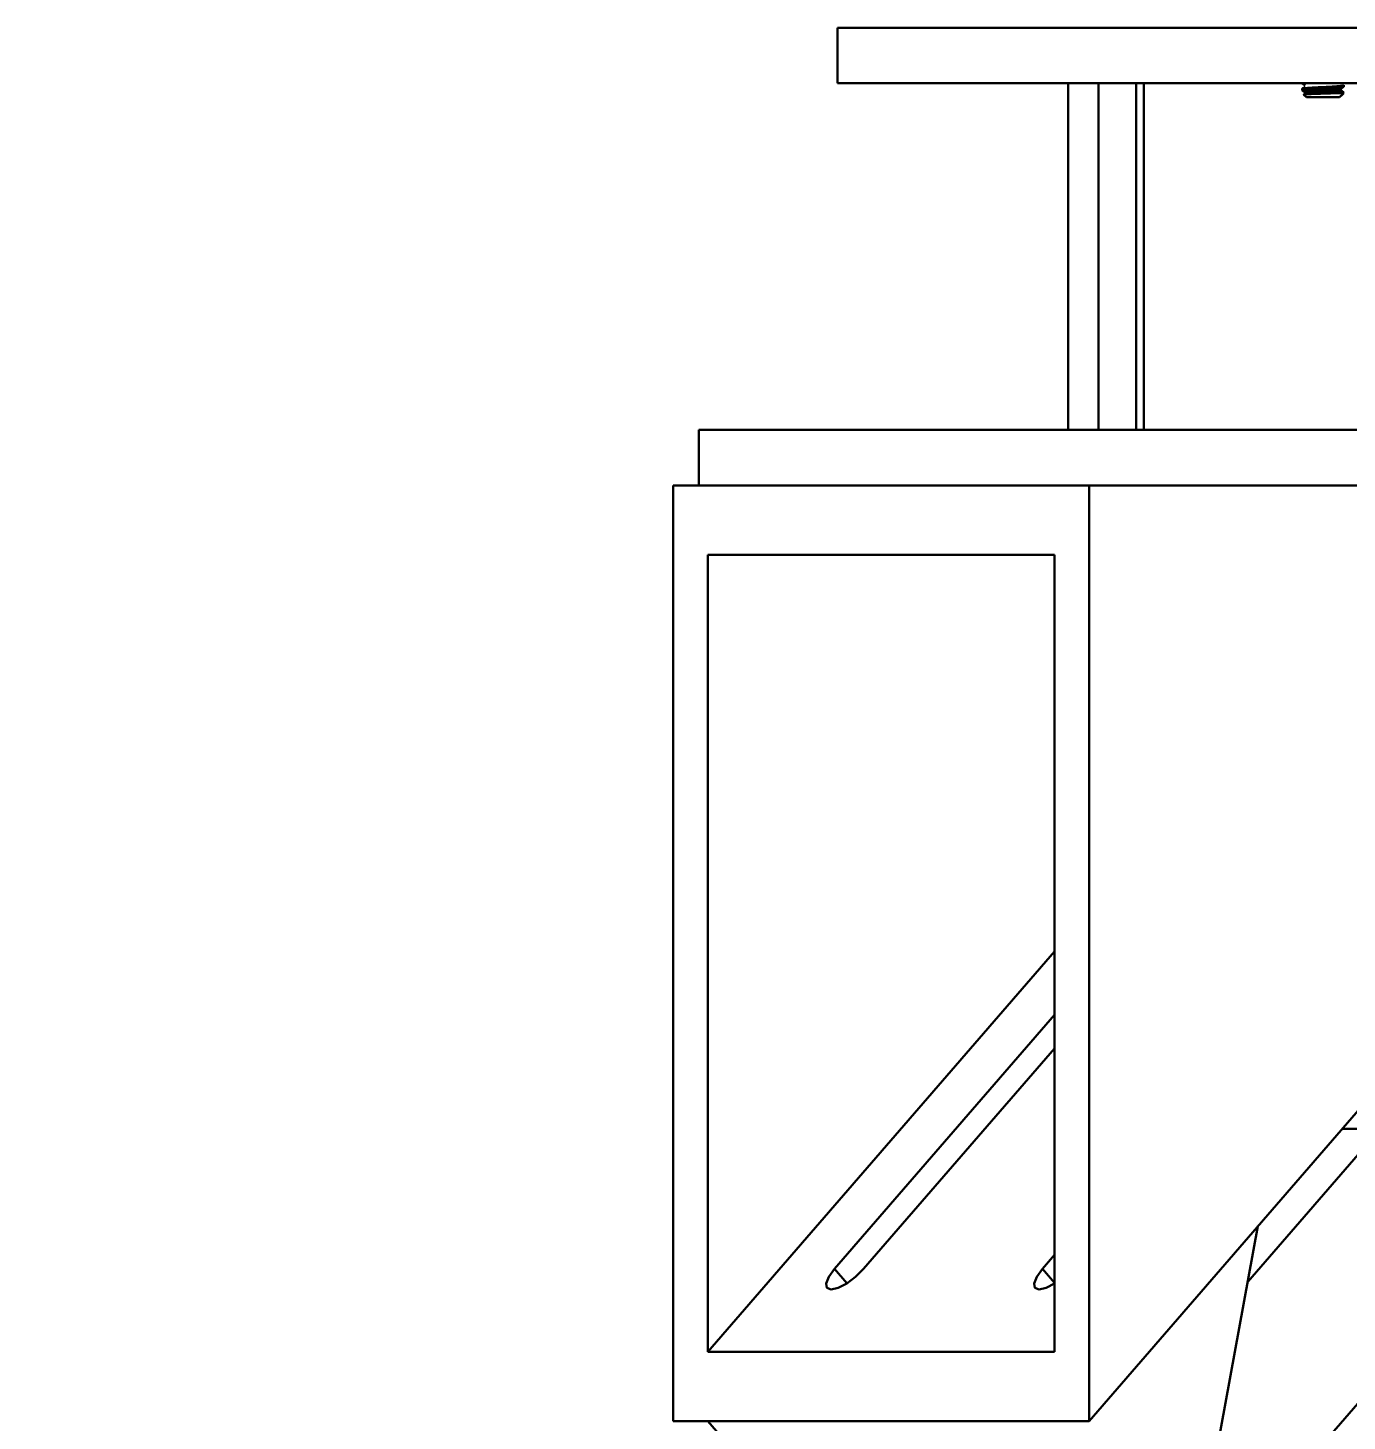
# Model space of a CAD drawing. Header units: millimetres. Extents: x 786 to 1380, y -734 to -314.
# Drawn here: x 910.5 to 958.1, y -444.5 to -394.2 of the extents above; entities that cross this region are included whole.
import ezdxf

# ---------------------------------------------------------------- set-up
doc = ezdxf.new("R2010")
doc.units = ezdxf.units.MM
doc.header["$PDSIZE"] = -1
doc.layers.add('粗实线层', color=7, linetype='Continuous', lineweight=15)
doc.dimstyles.new('ISO-25', dxfattribs={"dimtxt": 2.5, "dimasz": 2.5, "dimexe": 1.25, "dimexo": 0.625, "dimtad": 1, "dimtxsty": 'Standard', "dimcen": 2.5, "dimadec": 0, "dimazin": 0, "dimtfac": 1, "dimtmove": 0, "dimatfit": 3, "dimfxl": 1, "dimarcsym": 0})

# ---------------------------------------------------------------- blocks, each defined once
blk = doc.blocks.new('*D119')
at = {"layer": 'Defpoints', "color": 0, "transparency": 16777216}
for p in [(979.669, -367.216), (886.729, -550.315), (979.686, -550.307)]:
    blk.add_point(p, dxfattribs=at)
at = {"layer": '粗实线层', "color": 0, "lineweight": -2, "transparency": 16777216}
for p, q in [((979.669, -367.216), (884.712, -367.225)), ((886.713, -371.304), (886.72, -455.204)), ((886.728, -546.235), (886.721, -462.335)), ((979.686, -550.307), (884.729, -550.315))]:
    blk.add_line(p, q, dxfattribs=at)
at = {"layer": '粗实线层', "color": 0, "transparency": 16777216}
for points in [[(887.393, -371.304), (886.033, -371.304), (886.712, -367.224)], [(887.408, -546.235), (886.048, -546.235), (886.729, -550.315)]]:
    blk.add_solid(points, dxfattribs=at)
at = {"layer": '粗实线层', "color": 0, "lineweight": 15, "transparency": 16777216, "insert": (886.721, -458.77), "char_height": 3.5, "attachment_point": 5}
blk.add_mtext('366,18', dxfattribs=at)

msp = doc.modelspace()

# ---------------------------------------------------------------- linework, layer by layer
at = {"layer": '粗实线层', "color": 7, "linetype": 'Continuous', "lineweight": 30}
for p, q in [((939.6693, -394.2159), (939.6693, -396.2159)), ((939.6693, -394.2159), (946.4762, -394.2159)), ((946.4762, -394.2159), (1019.6693, -394.2159)), ((939.6693, -396.2159), (946.4762, -396.2159)), ((946.4762, -396.2159), (1019.6693, -396.2159)), ((947.9937, -408.7159), (947.9937, -396.2159)), ((949.0832, -408.7159), (949.0832, -396.2159)), ((950.4479, -408.7159), (950.4479, -396.2159)), ((950.723, -408.7159), (950.723, -396.2159)), ((956.4318, -396.2159), (956.4318, -396.2183)), ((957.9318, -396.3433), (957.9318, -396.288)), ((956.4318, -396.413), (956.4318, -396.4683)), ((956.5378, -396.5868), (956.4914, -396.6195)), ((956.4916, -396.6258), (956.5818, -396.7159)), ((957.666, -396.7159), (956.5818, -396.7159)), ((957.7818, -396.7159), (957.666, -396.7159)), ((957.7538, -396.5659), (957.9318, -396.5659)), ((957.7818, -396.7159), (957.8282, -396.6695)), ((957.8258, -396.6693), (957.8333, -396.6577)), ((957.8279, -396.6693), (957.8258, -396.6693)), ((957.8366, -396.6611), (957.9318, -396.5659)), ((934.6693, -408.7159), (934.6693, -410.7159)), ((934.6693, -408.7159), (1024.6693, -408.7159)), ((933.7444, -444.4542), (933.7444, -410.7159)), ((933.7444, -410.7159), (937.4902, -410.7159)), ((937.4902, -410.7159), (944.9987, -410.7159)), ((944.9987, -410.7159), (948.7444, -410.7159)), ((948.7444, -444.4542), (948.7444, -410.7159)), ((948.7444, -410.7159), (950.4269, -410.7159)), ((950.4269, -410.7159), (1008.9116, -410.7159)), ((934.9944, -441.9542), (934.9944, -413.2159)), ((934.9944, -413.2159), (947.4944, -413.2159)), ((947.4944, -441.9542), (947.4944, -413.2159)), ((964.9723, -425.7159), (948.7444, -444.4542)), ((934.9944, -441.9542), (947.4944, -427.5205)), ((947.4944, -429.801), (939.5612, -438.9616)), ((947.4944, -431.0135), (940.6112, -438.9616)), ((959.2425, -433.9184), (957.8688, -433.9184)), ((954.8361, -437.4202), (952.6996, -449.0504)), ((947.4944, -438.4613), (947.0612, -438.9616)), ((934.9944, -441.9542), (947.4944, -441.9542)), ((933.7444, -444.4542), (948.7444, -444.4542)), ((939.8725, -450.087), (934.9944, -444.4542)), ((934.9944, -444.4542), (947.4944, -444.4542))]:
    msp.add_line(p, q, dxfattribs=at)
at = {"layer": '粗实线层', "color": 8, "linetype": 'Continuous', "lineweight": 30}
for p, q in [((954.4663, -439.4335), (959.2425, -433.9184)), ((955.8612, -446.7848), (964.2482, -437.1003)), ((939.5612, -438.9616), (940.0112, -439.4812)), ((947.0612, -438.9616), (947.4944, -439.4619))]:
    msp.add_line(p, q, dxfattribs=at)
at = {"layer": '粗实线层', "color": 7, "linetype": 'Continuous', "lineweight": 30, "flags": 128}
for points in [[(940.6112, -438.9616), (940.3251, -439.2457), (940.0027, -439.4866), (939.693, -439.6475), (939.4432, -439.7041), (939.2912, -439.6475), (939.2603, -439.4866), (939.3551, -439.2457), (939.5612, -438.9616)], [(947.0612, -438.9616), (946.8551, -439.2457), (946.7603, -439.4866), (946.7912, -439.6475), (946.9432, -439.7041), (947.193, -439.6475), (947.4944, -439.4918)]]:
    msp.add_lwpolyline(points, dxfattribs=at)
at = {"layer": '粗实线层', "color": 7, "linetype": 'Continuous', "lineweight": 30}
for points, knots in [([(956.4332, -396.2208), (956.4505, -396.2329), (956.485, -396.2572), (956.5196, -396.2815), (956.5369, -396.2936)], [0, 0, 0, 0, 0.5000693, 1, 1, 1, 1]), ([(956.5378, -396.3368), (956.5205, -396.349), (956.4859, -396.3733), (956.4513, -396.3976), (956.434, -396.4098)], [0, 0, 0, 0, 0.4998928, 1, 1, 1, 1]), ([(956.4461, -396.4683), (956.4425, -396.4661), (956.4301, -396.4585), (956.5291, -396.4474), (956.7258, -396.431), (957, -396.4147), (957.2997, -396.4006), (957.5823, -396.3836), (957.7994, -396.3686), (957.9225, -396.3554), (957.9189, -396.3466), (957.9175, -396.3433)], [0, 0, 0, 0, 0.05027926, 0.17259082, 0.29883672, 0.42508262, 0.54739419, 0.67474514, 0.79883672, 0.92292831, 1, 1, 1, 1]), ([(957.9199, -396.2847), (957.9227, -396.2892), (957.9286, -396.2991), (957.8004, -396.3133), (957.5821, -396.3283), (957.2997, -396.3454), (957.0001, -396.3595), (956.7253, -396.3758), (956.5309, -396.3922), (956.4339, -396.4022), (956.4422, -396.4087), (956.4436, -396.4098)], [0, 0, 0, 0, 0.1022139, 0.2262418, 0.3502697, 0.4775553, 0.5998041, 0.7259853, 0.8521664, 0.9744152, 1, 1, 1, 1]), ([(957.8224, -396.41), (957.8394, -396.3979), (957.8734, -396.3737), (957.9073, -396.3495), (957.9243, -396.3374)], [0, 0, 0, 0, 0.4999851, 1, 1, 1, 1]), ([(956.4332, -396.4708), (956.4505, -396.4829), (956.485, -396.5072), (956.5196, -396.5315), (956.5369, -396.5436)], [0, 0, 0, 0, 0.5000693, 1, 1, 1, 1]), ([(957.7538, -396.5659), (957.6921, -396.5685), (957.5687, -396.5736), (957.326, -396.5821), (957.074, -396.5896), (956.839, -396.5974), (956.6474, -396.6061), (956.5271, -396.6137), (956.4765, -396.6192), (956.4921, -396.6225), (956.4944, -396.623)], [0, 0, 0, 0, 0.1417175, 0.2834351, 0.4251543, 0.5664949, 0.7035193, 0.8405439, 0.9775257, 1, 1, 1, 1]), ([(956.5493, -396.5435), (956.5442, -396.5403), (956.5304, -396.5317), (956.618, -396.5197), (956.789, -396.5034), (957.0249, -396.4871), (957.2837, -396.473), (957.5261, -396.456), (957.698, -396.4424), (957.7921, -396.4308), (957.83, -396.4218), (957.825, -396.4168), (957.8238, -396.4155)], [0, 0, 0, 0, 0.0707893, 0.190288, 0.3136383, 0.4369886, 0.5564872, 0.6809195, 0.8021607, 0.885321, 0.9714343, 1, 1, 1, 1]), ([(956.545, -396.5869), (956.5441, -396.586), (956.5375, -396.5797), (956.6209, -396.5698), (956.7882, -396.5534), (957.0252, -396.5371), (957.2835, -396.523), (957.5269, -396.506), (957.7152, -396.4909), (957.8264, -396.4766), (957.821, -396.4666), (957.8185, -396.4619)], [0, 0, 0, 0, 0.021351, 0.1437135, 0.27002, 0.3963265, 0.518689, 0.6461034, 0.7702502, 0.894397, 1, 1, 1, 1]), ([(957.9199, -396.5347), (957.9227, -396.5392), (957.9288, -396.549), (957.837, -396.5594), (957.765, -396.565), (957.7538, -396.5659)], [0, 0, 0, 0, 0.4102582, 0.9080718, 1, 1, 1, 1]), ([(957.9294, -396.5347), (957.9122, -396.5226), (957.8776, -396.4983), (957.8431, -396.4741), (957.8259, -396.4619)], [0, 0, 0, 0, 0.5000492, 1, 1, 1, 1])]:
    msp.add_open_spline(points, degree=3, knots=knots, dxfattribs=at)

# ---------------------------------------------------------------- dimensions: what is measured, and where the dimension line sits
at = {"layer": '粗实线层', "lineweight": 15}
dim = msp.add_aligned_dim(p1=(979.6693, -367.2159), p2=(979.6858, -550.3068), distance=-92.9571, dimstyle='ISO-25', override={"dimtxt": 3.5, "dimasz": 4.08, "dimexe": 2, "dimexo": 0, "dimgap": 1.524, "dimtih": 1, "dimtoh": 1, "dimlfac": 2, "dimzin": 0, "dimadec": 2, "dimtzin": 0}, dxfattribs=at)
dim.commit()
dim.dimension.update_dxf_attribs({"geometry": '*D119', "text_midpoint": (886.7205, -458.7698)})

doc.saveas('drawing.dxf')
